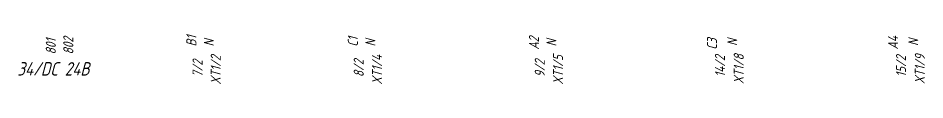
# Model space of a CAD drawing. Header units: millimetres. Extents: x 1012 to 5632, y 4 to 1530.
# Drawn here: x 5055.2 to 5325.6, y 344.4 to 359.3 of the extents above; entities that cross this region are included whole.
import ezdxf

# ---------------------------------------------------------------- set-up
doc = ezdxf.new("R2010")
doc.units = ezdxf.units.MM
doc.styles.get("Standard").update_dxf_attribs({"font": 'GOST_A.TTF', "width": 0.8, "oblique": 15, "height": 3})

msp = doc.modelspace()

# ---------------------------------------------------------------- texts
at = {"color": 7, "oblique": 15}
for s, p in [('801', (5066.4252, 353.2426, -124.479)), ('802', (5071.6495, 353.2426, -124.479)), ('B1', (5108.3591, 355.5998, -124.479)), ('N', (5113.5834, 355.5998, -124.479)), ('С1', (5156.5225, 355.5998, -124.479)), ('N', (5161.7468, 355.5998, -124.479)), ('А2', (5210.5225, 354.6636, -124.479)), ('N', (5215.7468, 355.5998, -124.479)), ('С3', (5263.6359, 354.7038, -124.479)), ('N', (5269.6663, 355.7603, -124.479)), ('А4', (5317.6359, 354.7038, -124.479)), ('N', (5323.6663, 355.7603, -124.479)), ('7/2', (5110.1917, 346.4802, -124.479)), ('XT1/2', (5115.6222, 344.2408, -124.479)), ('8/2', (5158.2652, 346.4802, -124.479)), ('XT1/4', (5163.7137, 344.2408, -124.479)), ('9/2', (5212.2652, 346.4802, -124.479)), ('XT1/5', (5217.7137, 344.2408, -124.479)), ('14/2', (5266.0249, 346.5204, -124.479)), ('XT1/8', (5271.6332, 344.4013, -124.479)), ('15/2', (5320.0249, 346.5204, -124.479)), ('XT1/9', (5325.6332, 344.4013, -124.479))]:
    msp.add_text(s, height=3, rotation=90, dxfattribs=at).set_placement(p)
at = {"color": 7, "linetype": 'Continuous', "oblique": 15}
msp.add_text('34/DC 24В', height=4, dxfattribs=at).set_placement((5054.9425, 346.9398))

doc.saveas('drawing.dxf')
